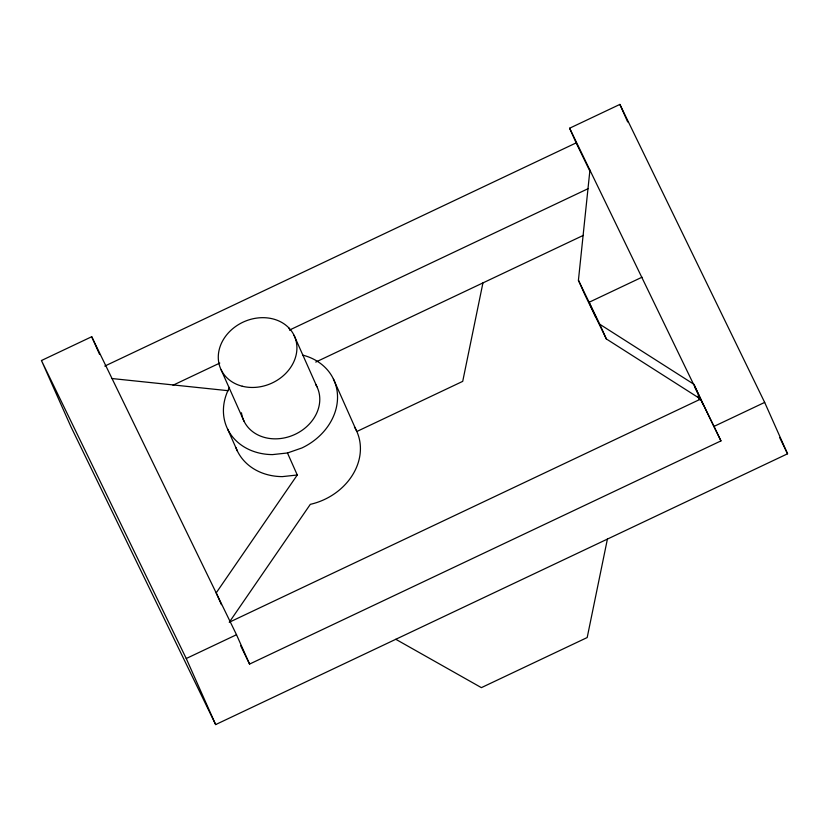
<?xml version="1.0" encoding="UTF-8"?>
<svg xmlns="http://www.w3.org/2000/svg" width="829" height="829" viewBox="0 0 829 829"><rect width="100%" height="100%" fill="white"/><g stroke="black" fill="none" stroke-linecap="round" stroke-linejoin="round"><path stroke-width="1.24" d="M354.429 426.925A58.538 48.932 -24 0 1 310.315 504.343L229.26 622.268L700.629 399.07L606.341 338.947L584.953 294.937L578.424 280.254L589.937 170.028M482.934 282.907L462.717 381.361L356.905 431.463M607.408 539.088L587.191 637.542L481.38 687.645L395.796 639.294M229.509 387.392A58.538 48.932 -24 0 0 272.544 454.603L287.466 452.976L297.269 474.996L216.182 592.911L221.416 604.652M41.45 360.522L91.708 336.729L236.503 634.724L249.57 664.081L720.95 440.893L569.627 128.215L619.885 104.413L764.67 402.407L787.55 453.795L215.654 724.587L70.869 426.593L41.45 360.522L186.245 658.516L215.654 724.587M104.786 366.086L576.155 142.889L569.627 128.215M173.023 385.216L219.778 363.071M289.912 329.869L587.989 188.732M315.745 362.076L583.326 235.374M642.019 277.207L589.118 302.264L595.647 316.937M186.245 658.516L236.503 634.724M714.411 426.21L764.67 402.407M287.466 452.976L301.86 447.981A58.538 48.932 -24 0 0 337.538 397.661A58.538 48.932 -24 0 0 302.761 355.123M297.269 474.996L282.347 476.623A58.538 48.932 -24 0 1 235.871 447.515M112.029 378.542L228.296 390.708M578.424 280.254L599.802 324.274L694.091 384.397L703.189 404.811M779.633 437.494L787.55 453.795M576.155 142.889L589.709 170.774M694.971 387.423L720.95 440.893M697.728 396.169L699.427 399.661M240.545 645.501L249.57 664.081M619.885 104.413L627.677 121.936M599.802 324.274L606.341 338.947M333.382 378.905L356.263 430.292M294.046 335.32L316.927 386.697M288.989 328.056L290.036 330.388M221.146 369.838L244.027 421.215M227.571 429.007L237.374 451.028M91.708 336.729L99.553 354.346M315.725 384.49A40.331 33.709 -24 0 1 291.735 435.764A40.331 33.709 -24 0 1 241.457 412.78M242.244 386.221A40.331 33.709 -24 0 0 296.627 343.755A40.331 33.709 -24 0 0 233.933 327.745A40.331 33.709 -24 0 0 242.244 386.221"/></g></svg>
